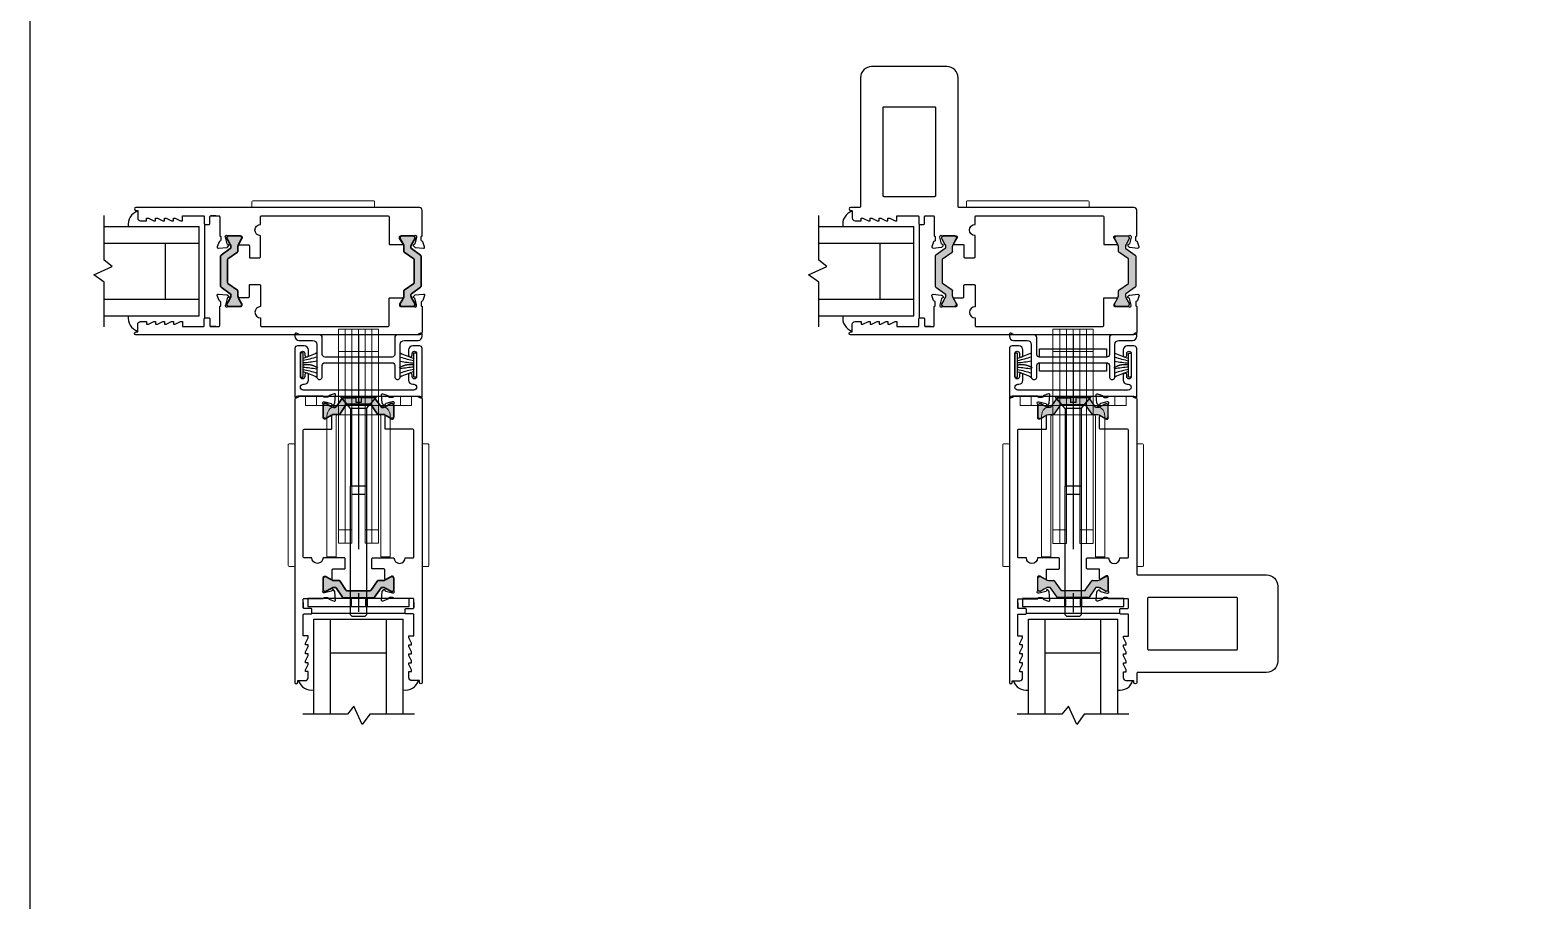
# Model space of a CAD drawing. Extents: x -60 to 43, y -8 to 33.
# Drawn here: x -19.94 to -3.27, y 5.03 to 14.77 of the extents above; entities that cross this region are included whole.
import ezdxf

# ---------------------------------------------------------------- set-up
doc = ezdxf.new("R2010")
doc.units = 0
doc.header["$LTSCALE"] = 0.25
doc.header["$MEASUREMENT"] = 0
doc.layers.get('0').update_dxf_attribs({"linetype": 'CONTINUOUS'})
for name, color, linetype in [('GLASS-VINYL', 7, 'CONTINUOUS'), ('I-STRUT', 7, 'CONTINUOUS'), ('SEAL', 7, 'CONTINUOUS'), ('TRACK', 7, 'CONTINUOUS'), ('VENT', 5, 'CONTINUOUS')]:
    doc.layers.add(name, color=color, linetype=linetype)
doc.layers.add('NO PLOT', color=40, linetype='CONTINUOUS', plot=False)
doc.styles.get("Standard").update_dxf_attribs({"font": 'simplex.shx'})

# ---------------------------------------------------------------- blocks, each defined once
blk = doc.blocks.new('*U63')
for centre, radius, start, end in [((-0.303, 1.135), 1.112, 287.4409, 295.9325), ((-0.19, 1.188), 1.16, 280.9256, 288.7507), ((-0.031, 1.124), 1.102, 273.1709, 281.1969), ((-0.031, -1.124), 1.102, 78.8031, 86.8291), ((-0.19, -1.188), 1.16, 71.2493, 79.0744), ((-0.303, -1.135), 1.112, 64.0675, 72.5591)]:
    blk.add_arc(centre, radius, start, end)
at = {"layer": 'SEAL'}
blk.add_lwpolyline([(0, -0.135), (0, 0.135), (0.03, 0.135), (0.03, -0.135)], close=True, dxfattribs=at)
at = {"layer": 'SEAL', "const_width": 0.015}
blk.add_lwpolyline([(0.03, 0, 0.219791), (0.196, 0.034)], format="xyb", dxfattribs=at)
at = {"flags": 9}
for tag, p in [('MANUFACTURER_PART_#', (0, -0.199)), ('FLEETWOOD_PART_#', (-0.001, -0.249))]:
    blk.add_attdef(tag, p, '', height=0.0312, dxfattribs=at)
blk = doc.blocks.new('3070CR-Archetype-Narrow-Latch_Lead-Stile')
h = blk.add_hatch(color=7)
h.dxf.hatch_style = 1
h.paths.add_polyline_path([(0.364, 0.131, -0.244698), (0.367, 0.137), (0.473, 0.211, 0.244698), (0.478, 0.221), (0.478, 0.276, -0.131652), (0.485, 0.299), (0.498, 0.323), (0.52, 0.362, 0.131652), (0.522, 0.366), (0.522, 0.378, 0.414214), (0.506, 0.394), (0.372, 0.394, 0.414214), (0.356, 0.378), (0.356, 0.366, 0.131652), (0.357, 0.362), (0.38, 0.323), (0.393, 0.299, -0.131652), (0.399, 0.276), (0.399, 0.262, -0.244698), (0.394, 0.252), (0.29, 0.179, 0.244698), (0.285, 0.17), (0.285, -0.17, 0.244698), (0.29, -0.179), (0.394, -0.252, -0.103471), (0.398, -0.256, -0.13774), (0.399, -0.262), (0.399, -0.276, -0.131652), (0.393, -0.299), (0.357, -0.362, 0.131652), (0.356, -0.366), (0.356, -0.378, 0.414214), (0.372, -0.394), (0.506, -0.394, 0.414214), (0.522, -0.378), (0.522, -0.366, 0.137872), (0.52, -0.361), (0.52, -0.361), (0.485, -0.299, -0.131652), (0.478, -0.276), (0.478, -0.221, 0.244698), (0.473, -0.211), (0.367, -0.137, -0.244698), (0.364, -0.131)])
h = blk.add_hatch(color=7)
h.dxf.hatch_style = 1
h.paths.add_polyline_path([(2.53, 0.17, 0.244698), (2.525, 0.179), (2.421, 0.252, -0.244698), (2.416, 0.262), (2.416, 0.276, -0.131652), (2.422, 0.299), (2.436, 0.323), (2.458, 0.362, 0.131652), (2.459, 0.366), (2.459, 0.378, 0.414214), (2.444, 0.394), (2.31, 0.394, 0.414214), (2.294, 0.378), (2.294, 0.366, 0.131652), (2.295, 0.362), (2.318, 0.323), (2.331, 0.299, -0.131652), (2.337, 0.276), (2.337, 0.221, 0.244698), (2.342, 0.211), (2.448, 0.137, -0.244698), (2.452, 0.131), (2.452, -0.131, -0.244698), (2.448, -0.137), (2.342, -0.211, 0.244698), (2.337, -0.221), (2.337, -0.276, -0.131652), (2.331, -0.299), (2.295, -0.362, 0.131652), (2.294, -0.366), (2.294, -0.378, 0.414214), (2.31, -0.394), (2.444, -0.394, 0.414214), (2.459, -0.378), (2.459, -0.366, 0.131652), (2.458, -0.362), (2.422, -0.299, -0.131652), (2.416, -0.276), (2.416, -0.262, -0.13774), (2.418, -0.256, -0.103471), (2.421, -0.252), (2.525, -0.179, 0.244698), (2.53, -0.17)])
at = {"color": 7, "linetype": 'Continuous', "lineweight": 15}
for p, q in [((0.806, 0.778), (0.806, 0.723)), ((0.931, 0.788), (0.816, 0.788)), ((2.056, 0.788), (0.931, 0.788)), ((2.171, 0.788), (2.056, 0.788)), ((2.181, 0.778), (2.181, 0.723)), ((0.273, 0.594), (0.378, 0.594)), ((0.273, 0.469), (0.273, 0.594)), ((0.378, 0.594), (0.378, 0.469)), ((0.378, 0.469), (0.273, 0.469)), ((0.273, -0.469), (0.273, 0.469)), ((0.378, -0.469), (0.378, 0.469)), ((2.073, 0.355), (0.497, 0.355)), ((2.073, 0.25), (2.073, 0.355)), ((-0.479, 0.225), (-0.479, -0.225)), ((-0.479, 0.225), (1.921, 0.225)), ((-0.229, -0.225), (-0.229, 0.225)), ((0.483, -0.237), (0.483, 0.236)), ((0.497, 0.25), (2.073, 0.25)), ((2.059, 0.25), (1.659, 0.25)), ((1.771, 0.225), (1.771, 0.075)), ((1.921, 0.225), (1.921, 0.075)), ((1.921, 0.15), (-0.479, 0.15)), ((1.921, 0.075), (-0.479, 0.075)), ((1.369, 0), (-0.479, 0)), ((-0.479, -0.075), (1.921, -0.075)), ((-0.479, -0.15), (1.921, -0.15)), ((1.771, -0.075), (1.771, -0.225)), ((1.921, -0.075), (1.921, -0.225)), ((1.921, -0.225), (-0.479, -0.225)), ((2.073, -0.25), (0.497, -0.25)), ((2.059, -0.25), (1.659, -0.25)), ((2.073, -0.25), (2.073, -0.355)), ((0.273, -0.469), (0.378, -0.469)), ((0.273, -0.594), (0.273, -0.469)), ((0.378, -0.469), (0.378, -0.594)), ((0.497, -0.355), (2.073, -0.355)), ((0.378, -0.594), (0.273, -0.594)), ((0.806, -0.778), (0.806, -0.723)), ((0.931, -0.788), (0.816, -0.788)), ((2.056, -0.788), (0.931, -0.788)), ((2.171, -0.788), (2.056, -0.788)), ((2.181, -0.778), (2.181, -0.723))]:
    blk.add_line(p, q, dxfattribs=at)
at = {"ltscale": 0.5}
for p, q in [((0.366, 0.125), (0.273, 0.205)), ((2.54, 0.095), (2.63, 0.095)), ((2.555, 0.08), (2.54, 0.095)), ((2.615, 0.08), (2.555, 0.08)), ((2.615, 0.08), (2.63, 0.095)), ((0.273, -0.206), (0.366, -0.125)), ((2.54, -0.095), (2.555, -0.08)), ((2.54, -0.095), (2.63, -0.095)), ((2.555, -0.08), (2.615, -0.08)), ((2.63, -0.095), (2.615, -0.08))]:
    blk.add_line(p, q, dxfattribs=at)
for p, q in [((0.412, 0.089), (0.291, 0.192)), ((0.291, 0.192), (0.291, 0.03)), ((0.291, 0.03), (0.344, 0.03)), ((0.344, -0.03), (0.344, 0.03)), ((0.412, 0.089), (1.282, 0.089)), ((0.412, -0.089), (0.412, 0.089)), ((1.369, 0.075), (1.369, -0.075)), ((-0.414, 0), (0.273, 0)), ((0.019, 0), (1.985, 0)), ((0.291, -0.193), (0.291, -0.03)), ((0.291, -0.03), (0.344, -0.03)), ((0.412, -0.089), (0.291, -0.193)), ((0.412, -0.089), (1.282, -0.089))]:
    blk.add_line(p, q)
at = {"ltscale": 0.3}
blk.add_line((2.48, 0), (2.69, 0), dxfattribs=at)
at = {"color": 5}
for points in [[(2.583, 0.62), (2.64, 0.62), (2.55, 0.62, 0.414214), (2.54, 0.61), (2.54, 0.394, 0.414214), (2.529, 0.382), (2.529, 0.346, 0.359508), (2.538, 0.335, -0.263725), (2.547, 0.327), (2.567, 0.272, -0.548619), (2.555, 0.256), (2.462, 0.264, -0.176327), (2.455, 0.268), (2.44, 0.282, -0.57735), (2.444, 0.295), (2.448, 0.296, 0.267949), (2.457, 0.305), (2.477, 0.38, 0.065543), (2.477, 0.383), (2.477, 0.39, 0.6885), (2.457, 0.398, -0.213422), (2.448, 0.394), (2.302, 0.394, 0.414214), (2.29, 0.382), (2.29, 0.373, 0.137872), (2.292, 0.367), (2.325, 0.307, -0.585524), (2.319, 0.295), (2.218, 0.295, 0.414214), (2.208, 0.285), (2.208, 0.16, -0.414214), (2.198, 0.15), (2.093, 0.15, -0.414214), (2.083, 0.16), (2.083, 0.397, 1), (2.083, 0.522), (2.083, 0.61, 0.414214), (2.073, 0.62), (0.653, 0.62, 0.406968), (0.643, 0.609), (0.643, 0.307, -0.414214), (0.633, 0.297), (0.498, 0.297, -0.585524), (0.491, 0.309), (0.527, 0.367, 0.137872), (0.529, 0.374), (0.529, 0.382, 0.414214), (0.517, 0.394), (0.365, 0.394, -0.213422), (0.356, 0.398, 0.6885), (0.336, 0.39), (0.336, 0.381, 0.065543), (0.336, 0.378), (0.356, 0.306, 0.267949), (0.364, 0.298), (0.368, 0.297, -0.57735), (0.372, 0.284), (0.358, 0.27, -0.176327), (0.351, 0.266), (0.259, 0.258, -0.548619), (0.247, 0.274), (0.247, 0.274), (0.267, 0.328, -0.263725), (0.276, 0.336, 0.359508), (0.285, 0.347), (0.285, 0.382, 0.414214), (0.273, 0.394), (0.273, 0.681, -0.414214), (0.305, 0.713), (3.478, 0.713, -1), (3.478, 0.681), (3.458, 0.681), (3.458, 0.596, -0.414214), (3.427, 0.565), (3.358, 0.565), (3.358, 0.595), (3.338, 0.595), (3.278, 0.565), (3.258, 0.565), (3.258, 0.595), (3.238, 0.595), (3.178, 0.565), (3.158, 0.565), (3.158, 0.595), (3.138, 0.595), (3.078, 0.565), (3.058, 0.565), (3.058, 0.595), (3.038, 0.595), (2.978, 0.565), (2.958, 0.565), (2.958, 0.62), (2.722, 0.62, 0.414214), (2.712, 0.61), (2.712, 0.533, -0.414214), (2.702, 0.523), (2.66, 0.523, -0.414214), (2.65, 0.533), (2.65, 0.61, 0.414214), (2.64, 0.62)], [(2.583, -0.62), (2.64, -0.62), (2.55, -0.62, -0.414214), (2.54, -0.61), (2.54, -0.394, -0.414214), (2.529, -0.382), (2.529, -0.346, -0.359508), (2.538, -0.335, 0.263725), (2.547, -0.327), (2.567, -0.272, 0.548619), (2.555, -0.256), (2.462, -0.264, 0.176327), (2.455, -0.268), (2.44, -0.282, 0.57735), (2.444, -0.295), (2.448, -0.296, -0.267949), (2.457, -0.305), (2.477, -0.38, -0.065543), (2.477, -0.383), (2.477, -0.39, -0.6885), (2.457, -0.398, 0.213422), (2.448, -0.394), (2.302, -0.394, -0.414214), (2.29, -0.382), (2.29, -0.373, -0.137872), (2.292, -0.367), (2.325, -0.307, 0.585524), (2.319, -0.295), (2.218, -0.295, -0.414214), (2.208, -0.285), (2.208, -0.16, 0.414214), (2.198, -0.15), (2.093, -0.15, 0.414214), (2.083, -0.16), (2.083, -0.397, -1), (2.083, -0.522), (2.083, -0.61, -0.414214), (2.073, -0.62), (0.653, -0.62, -0.406968), (0.643, -0.609), (0.643, -0.307, 0.414214), (0.633, -0.297), (0.498, -0.297, 0.585524), (0.491, -0.309), (0.527, -0.367, -0.137872), (0.529, -0.374), (0.529, -0.382, -0.414214), (0.517, -0.394), (0.365, -0.394, 0.213422), (0.356, -0.398, -0.6885), (0.336, -0.39), (0.336, -0.381, -0.065543), (0.336, -0.378), (0.356, -0.306, -0.267949), (0.364, -0.298), (0.368, -0.297, 0.57735), (0.372, -0.284), (0.358, -0.27, 0.176327), (0.351, -0.266), (0.259, -0.258, 0.548619), (0.247, -0.274), (0.247, -0.274), (0.267, -0.328, 0.263725), (0.276, -0.336, -0.359508), (0.285, -0.347), (0.285, -0.382, -0.414214), (0.273, -0.394), (0.273, -0.681, 0.414214), (0.305, -0.713), (3.478, -0.713, 1), (3.478, -0.681), (3.458, -0.681), (3.458, -0.596, 0.414214), (3.427, -0.565), (3.358, -0.565), (3.358, -0.595), (3.338, -0.595), (3.278, -0.565), (3.258, -0.565), (3.258, -0.595), (3.238, -0.595), (3.178, -0.565), (3.158, -0.565), (3.158, -0.595), (3.138, -0.595), (3.078, -0.565), (3.058, -0.565), (3.058, -0.595), (3.038, -0.595), (2.978, -0.565), (2.958, -0.565), (2.958, -0.62), (2.722, -0.62, -0.414214), (2.712, -0.61), (2.712, -0.533, 0.414214), (2.702, -0.523), (2.66, -0.523, 0.414214), (2.65, -0.533), (2.65, -0.61, -0.414214), (2.64, -0.62)]]:
    blk.add_lwpolyline(points, format="xyb", dxfattribs=at)
for points in [[(2.54, 0.568), (2.63, 0.568), (2.63, -0.568), (2.54, -0.568)], [(2.717, -0.093), (1.282, -0.093), (1.282, 0.093), (2.717, 0.093), (2.735, 0.075), (2.735, -0.075)]]:
    blk.add_lwpolyline(points, close=True)
at = {"color": 7, "lineweight": 30}
for points in [[(0.364, 0.131), (0.364, -0.131, 0.244698), (0.367, -0.137), (0.473, -0.211, -0.244698), (0.478, -0.221), (0.478, -0.276, 0.131652), (0.485, -0.299), (0.52, -0.362, -0.131652), (0.522, -0.366), (0.522, -0.378, -0.414214), (0.506, -0.394), (0.372, -0.394, -0.414214), (0.356, -0.378), (0.356, -0.366, -0.131652), (0.357, -0.362), (0.393, -0.299, 0.131652), (0.399, -0.276), (0.399, -0.262, 0.13774), (0.398, -0.256, 0.103471), (0.394, -0.252), (0.29, -0.179, -0.244698), (0.285, -0.17), (0.285, 0.17, -0.244698), (0.29, 0.179), (0.394, 0.252, 0.244698), (0.399, 0.262), (0.399, 0.276, 0.131652), (0.393, 0.299), (0.38, 0.323), (0.357, 0.362, -0.131652), (0.356, 0.366), (0.356, 0.378, -0.414214), (0.372, 0.394), (0.506, 0.394, -0.414214), (0.522, 0.378), (0.522, 0.366, -0.131652), (0.52, 0.362), (0.498, 0.323), (0.485, 0.299, 0.131652), (0.478, 0.276), (0.478, 0.221, -0.244698), (0.473, 0.211), (0.367, 0.137, 0.244698)], [(2.452, 0.131), (2.452, -0.131, -0.244698), (2.448, -0.137), (2.342, -0.211, 0.244698), (2.337, -0.221), (2.337, -0.276, -0.131652), (2.331, -0.299), (2.295, -0.362, 0.131652), (2.294, -0.366), (2.294, -0.378, 0.414214), (2.31, -0.394), (2.444, -0.394, 0.414214), (2.459, -0.378), (2.459, -0.366, 0.131652), (2.458, -0.362), (2.422, -0.299, -0.131652), (2.416, -0.276), (2.416, -0.262, -0.13774), (2.418, -0.256, -0.103471), (2.421, -0.252), (2.525, -0.179, 0.244698), (2.53, -0.17), (2.53, 0.17, 0.244698), (2.525, 0.179), (2.421, 0.252, -0.244698), (2.416, 0.262), (2.416, 0.276, -0.131652), (2.422, 0.299), (2.436, 0.323), (2.458, 0.362, 0.131652), (2.459, 0.366), (2.459, 0.378, 0.414214), (2.444, 0.394), (2.31, 0.394, 0.414214), (2.294, 0.378), (2.294, 0.366, 0.131652), (2.295, 0.362), (2.318, 0.323), (2.331, 0.299, -0.131652), (2.337, 0.276), (2.337, 0.221, 0.244698), (2.342, 0.211), (2.448, 0.137, -0.244698)]]:
    blk.add_lwpolyline(points, format="xyb", close=True, dxfattribs=at)
at = {"color": 7, "linetype": 'Continuous', "lineweight": 15}
for centre, radius, start, end in [((0.816, 0.778), 0.01, 90, 180), ((0.816, 0.723), 0.01, 180, 270), ((2.171, 0.778), 0.01, 0, 90), ((2.171, 0.723), 0.01, 270, 0), ((0.497, 0.236), 0.118, 90, 180), ((0.497, 0.236), 0.0135, 90, 180), ((0.497, -0.237), 0.119, 180, 270), ((0.497, -0.237), 0.0135, 180, 270), ((0.816, -0.723), 0.01, 90, 180), ((0.816, -0.778), 0.01, 180, 270), ((2.171, -0.723), 0.01, 0, 90), ((2.171, -0.778), 0.01, 270, 0)]:
    blk.add_arc(centre, radius, start, end, dxfattribs=at)
blk = doc.blocks.new('3773-Lead Stile')
h = blk.add_hatch(color=7)
h.dxf.hatch_style = 1
h.paths.add_polyline_path([(0.148, 0.131, -0.244698), (0.152, 0.137), (0.258, 0.211, 0.244698), (0.263, 0.221), (0.263, 0.276, -0.131652), (0.269, 0.299), (0.282, 0.323), (0.305, 0.362, 0.131652), (0.306, 0.366), (0.306, 0.378, 0.414214), (0.29, 0.394), (0.156, 0.394, 0.414214), (0.141, 0.378), (0.141, 0.366, 0.131652), (0.142, 0.362), (0.164, 0.323), (0.178, 0.299, -0.131652), (0.184, 0.276), (0.184, 0.262, -0.244698), (0.179, 0.252), (0.075, 0.179, 0.244698), (0.07, 0.17), (0.07, -0.17, 0.244698), (0.075, -0.179), (0.179, -0.252, -0.103471), (0.182, -0.256, -0.13774), (0.184, -0.262), (0.184, -0.276, -0.131652), (0.178, -0.299), (0.142, -0.362, 0.131652), (0.141, -0.366), (0.141, -0.378, 0.414214), (0.156, -0.394), (0.29, -0.394, 0.414214), (0.306, -0.378), (0.306, -0.366, 0.137872), (0.305, -0.361), (0.305, -0.361), (0.269, -0.299, -0.131652), (0.263, -0.276), (0.263, -0.221, 0.244698), (0.258, -0.211), (0.152, -0.137, -0.244698), (0.148, -0.131)])
h = blk.add_hatch(color=7)
h.dxf.hatch_style = 1
h.paths.add_polyline_path([(2.315, 0.17, 0.244698), (2.31, 0.179), (2.206, 0.252, -0.244698), (2.2, 0.262), (2.2, 0.276, -0.131652), (2.207, 0.299), (2.22, 0.323), (2.243, 0.362, 0.131652), (2.244, 0.366), (2.244, 0.378, 0.414214), (2.228, 0.394), (2.094, 0.394, 0.414214), (2.078, 0.378), (2.078, 0.366, 0.131652), (2.08, 0.362), (2.102, 0.323), (2.115, 0.299, -0.131652), (2.122, 0.276), (2.122, 0.221, 0.244698), (2.127, 0.211), (2.233, 0.137, -0.244698), (2.236, 0.131), (2.236, -0.131, -0.244698), (2.233, -0.137), (2.127, -0.211, 0.244698), (2.122, -0.221), (2.122, -0.276, -0.131652), (2.115, -0.299), (2.08, -0.362, 0.131652), (2.078, -0.366), (2.078, -0.378, 0.414214), (2.094, -0.394), (2.228, -0.394, 0.414214), (2.244, -0.378), (2.244, -0.366, 0.131652), (2.243, -0.362), (2.207, -0.299, -0.131652), (2.2, -0.276), (2.2, -0.262, -0.13774), (2.202, -0.256, -0.103471), (2.206, -0.252), (2.31, -0.179, 0.244698), (2.315, -0.17)])
for points in [[(2.367, 0.62), (2.425, 0.62), (2.335, 0.62, 0.414214), (2.325, 0.61), (2.325, 0.394, 0.414214), (2.313, 0.382), (2.313, 0.346, 0.359508), (2.323, 0.335, -0.263725), (2.331, 0.327), (2.352, 0.272, -0.548619), (2.339, 0.256), (2.246, 0.264, -0.176327), (2.239, 0.268), (2.225, 0.282, -0.57735), (2.228, 0.295), (2.233, 0.296, 0.267949), (2.241, 0.305), (2.261, 0.38, 0.065543), (2.262, 0.383), (2.262, 0.39, 0.6885), (2.241, 0.398, -0.213422), (2.232, 0.394), (2.086, 0.394, 0.414214), (2.075, 0.382), (2.075, 0.373, 0.137872), (2.076, 0.367), (2.11, 0.307, -0.585524), (2.103, 0.295), (2.003, 0.295, 0.414214), (1.993, 0.285), (1.993, 0.16, -0.414214), (1.983, 0.15), (1.878, 0.15, -0.414214), (1.868, 0.16), (1.868, 0.397, 1), (1.868, 0.522), (1.868, 0.61, 0.414214), (1.858, 0.62), (0.438, 0.62, 0.406968), (0.428, 0.609), (0.428, 0.307, -0.414214), (0.418, 0.297), (0.282, 0.297, -0.585524), (0.276, 0.309), (0.312, 0.367, 0.137872), (0.313, 0.374), (0.313, 0.382, 0.414214), (0.302, 0.394), (0.149, 0.394, -0.213422), (0.141, 0.398, 0.6885), (0.12, 0.39), (0.12, 0.381, 0.065543), (0.121, 0.378), (0.14, 0.306, 0.267949), (0.148, 0.298), (0.153, 0.297, -0.57735), (0.156, 0.284), (0.142, 0.27, -0.176327), (0.135, 0.266), (0.043, 0.258, -0.548619), (0.031, 0.274), (0.031, 0.274), (0.051, 0.328, -0.263725), (0.06, 0.336, 0.359508), (0.069, 0.347), (0.069, 0.382, 0.414214), (0.058, 0.394), (0.058, 0.681, -0.414214), (0.089, 0.713), (3.263, 0.713, -1), (3.263, 0.681), (3.243, 0.681), (3.243, 0.596, -0.414214), (3.212, 0.565), (3.143, 0.565), (3.143, 0.595), (3.123, 0.595), (3.063, 0.565), (3.043, 0.565), (3.043, 0.595), (3.023, 0.595), (2.963, 0.565), (2.943, 0.565), (2.943, 0.595), (2.923, 0.595), (2.863, 0.565), (2.843, 0.565), (2.843, 0.595), (2.823, 0.595), (2.763, 0.565), (2.743, 0.565), (2.743, 0.62), (2.507, 0.62, 0.414214), (2.497, 0.61), (2.497, 0.533, -0.414214), (2.487, 0.523), (2.445, 0.523, -0.414214), (2.435, 0.533), (2.435, 0.61, 0.414214), (2.425, 0.62)], [(2.367, -0.62), (2.425, -0.62), (2.335, -0.62, -0.414214), (2.325, -0.61), (2.325, -0.394, -0.414214), (2.313, -0.382), (2.313, -0.346, -0.359508), (2.323, -0.335, 0.263725), (2.331, -0.327), (2.352, -0.272, 0.548619), (2.339, -0.256), (2.246, -0.264, 0.176327), (2.239, -0.268), (2.225, -0.282, 0.57735), (2.228, -0.295), (2.233, -0.296, -0.267949), (2.241, -0.305), (2.261, -0.38, -0.065543), (2.262, -0.383), (2.262, -0.39, -0.6885), (2.241, -0.398, 0.213422), (2.232, -0.394), (2.086, -0.394, -0.414214), (2.075, -0.382), (2.075, -0.373, -0.137872), (2.076, -0.367), (2.11, -0.307, 0.585524), (2.103, -0.295), (2.003, -0.295, -0.414214), (1.993, -0.285), (1.993, -0.16, 0.414214), (1.983, -0.15), (1.878, -0.15, 0.414214), (1.868, -0.16), (1.868, -0.397, -1), (1.868, -0.522), (1.868, -0.61, -0.414214), (1.858, -0.62), (0.438, -0.62, -0.406968), (0.428, -0.609), (0.428, -0.307, 0.414214), (0.418, -0.297), (0.282, -0.297, 0.585524), (0.276, -0.309), (0.312, -0.367, -0.137872), (0.313, -0.374), (0.313, -0.382, -0.414214), (0.302, -0.394), (0.149, -0.394, 0.213422), (0.141, -0.398, -0.6885), (0.12, -0.39), (0.12, -0.381, -0.065543), (0.121, -0.378), (0.14, -0.306, -0.267949), (0.148, -0.298), (0.153, -0.297, 0.57735), (0.156, -0.284), (0.142, -0.27, 0.176327), (0.135, -0.266), (0.043, -0.258, 0.548619), (0.031, -0.274), (0.031, -0.274), (0.051, -0.328, 0.263725), (0.06, -0.336, -0.359508), (0.069, -0.347), (0.069, -0.382, -0.414214), (0.058, -0.394), (0.058, -0.681, 0.414214), (0.089, -0.713), (3.263, -0.713, 1), (3.263, -0.681), (3.243, -0.681), (3.243, -0.596, 0.414214), (3.212, -0.565), (3.143, -0.565), (3.143, -0.595), (3.123, -0.595), (3.063, -0.565), (3.043, -0.565), (3.043, -0.595), (3.023, -0.595), (2.963, -0.565), (2.943, -0.565), (2.943, -0.595), (2.923, -0.595), (2.863, -0.565), (2.843, -0.565), (2.843, -0.595), (2.823, -0.595), (2.763, -0.565), (2.743, -0.565), (2.743, -0.62), (2.507, -0.62, -0.414214), (2.497, -0.61), (2.497, -0.533, 0.414214), (2.487, -0.523), (2.445, -0.523, 0.414214), (2.435, -0.533), (2.435, -0.61, -0.414214), (2.425, -0.62)]]:
    blk.add_lwpolyline(points, format="xyb")
at = {"color": 7, "lineweight": 30}
for points in [[(0.148, 0.131), (0.148, -0.131, 0.244698), (0.152, -0.137), (0.258, -0.211, -0.244698), (0.263, -0.221), (0.263, -0.276, 0.131652), (0.269, -0.299), (0.305, -0.362, -0.131652), (0.306, -0.366), (0.306, -0.378, -0.414214), (0.29, -0.394), (0.156, -0.394, -0.414214), (0.141, -0.378), (0.141, -0.366, -0.131652), (0.142, -0.362), (0.178, -0.299, 0.131652), (0.184, -0.276), (0.184, -0.262, 0.13774), (0.182, -0.256, 0.103471), (0.179, -0.252), (0.075, -0.179, -0.244698), (0.07, -0.17), (0.07, 0.17, -0.244698), (0.075, 0.179), (0.179, 0.252, 0.244698), (0.184, 0.262), (0.184, 0.276, 0.131652), (0.178, 0.299), (0.164, 0.323), (0.142, 0.362, -0.131652), (0.141, 0.366), (0.141, 0.378, -0.414214), (0.156, 0.394), (0.29, 0.394, -0.414214), (0.306, 0.378), (0.306, 0.366, -0.131652), (0.305, 0.362), (0.282, 0.323), (0.269, 0.299, 0.131652), (0.263, 0.276), (0.263, 0.221, -0.244698), (0.258, 0.211), (0.152, 0.137, 0.244698)], [(2.236, 0.131), (2.236, -0.131, -0.244698), (2.233, -0.137), (2.127, -0.211, 0.244698), (2.122, -0.221), (2.122, -0.276, -0.131652), (2.115, -0.299), (2.08, -0.362, 0.131652), (2.078, -0.366), (2.078, -0.378, 0.414214), (2.094, -0.394), (2.228, -0.394, 0.414214), (2.244, -0.378), (2.244, -0.366, 0.131652), (2.243, -0.362), (2.207, -0.299, -0.131652), (2.2, -0.276), (2.2, -0.262, -0.13774), (2.202, -0.256, -0.103471), (2.206, -0.252), (2.31, -0.179, 0.244698), (2.315, -0.17), (2.315, 0.17, 0.244698), (2.31, 0.179), (2.206, 0.252, -0.244698), (2.2, 0.262), (2.2, 0.276, -0.131652), (2.207, 0.299), (2.22, 0.323), (2.243, 0.362, 0.131652), (2.244, 0.366), (2.244, 0.378, 0.414214), (2.228, 0.394), (2.094, 0.394, 0.414214), (2.078, 0.378), (2.078, 0.366, 0.131652), (2.08, 0.362), (2.102, 0.323), (2.115, 0.299, -0.131652), (2.122, 0.276), (2.122, 0.221, 0.244698), (2.127, 0.211), (2.233, 0.137, -0.244698)]]:
    blk.add_lwpolyline(points, format="xyb", close=True, dxfattribs=at)
blk = doc.blocks.new('Yoke Strike Plate')
for points in [[(-0.094, -0.375), (-0.094, 0.375), (0, 0.375), (0, -0.375)], [(0.062, -0.375), (0.062, 0.375), (0.156, 0.375), (0.156, -0.375)]]:
    blk.add_lwpolyline(points, close=True)
blk = doc.blocks.new('24889_20mmX6mm_Std_I-Strut')
at = {"layer": 'I-STRUT'}
h = blk.add_hatch(color=256, dxfattribs=at)
h.dxf.hatch_style = 1
h.paths.add_polyline_path([(0.252, 0.109, -0.103471), (0.256, 0.112, -0.13774), (0.262, 0.114), (0.276, 0.114, -0.131652), (0.299, 0.108), (0.362, 0.072, 0.131652), (0.366, 0.071), (0.378, 0.071, 0.414214), (0.394, 0.087), (0.394, 0.22, 0.414214), (0.378, 0.236), (0.366, 0.236, 0.131652), (0.362, 0.235), (0.299, 0.199, -0.131652), (0.276, 0.193), (0.221, 0.193, 0.244698), (0.211, 0.188), (0.137, 0.082, -0.244698), (0.131, 0.079), (-0.131, 0.079, -0.244698), (-0.137, 0.082), (-0.211, 0.188, 0.244698), (-0.221, 0.193), (-0.276, 0.193, -0.131652), (-0.299, 0.199), (-0.323, 0.213), (-0.362, 0.235, 0.131652), (-0.366, 0.236), (-0.378, 0.236, 0.414214), (-0.394, 0.22), (-0.394, 0.087, 0.414214), (-0.378, 0.071), (-0.366, 0.071, 0.131652), (-0.362, 0.072), (-0.323, 0.094), (-0.299, 0.108, -0.131652), (-0.276, 0.114), (-0.262, 0.114, -0.244698), (-0.252, 0.109), (-0.179, 0.005, 0.244698), (-0.17, 0), (0.17, 0, 0.244698), (0.179, 0.005)])
for p, q in [((-0.394, 0.087), (-0.394, 0.22)), ((-0.378, 0.236), (-0.366, 0.236)), ((-0.362, 0.235), (-0.323, 0.213)), ((-0.323, 0.213), (-0.299, 0.199)), ((-0.276, 0.193), (-0.221, 0.193)), ((-0.211, 0.188), (-0.137, 0.082)), ((0.137, 0.082), (0.211, 0.188)), ((0.221, 0.193), (0.276, 0.193)), ((0.299, 0.199), (0.362, 0.235)), ((0.366, 0.236), (0.378, 0.236)), ((0.394, 0.22), (0.394, 0.087)), ((-0.366, 0.071), (-0.378, 0.071)), ((-0.323, 0.094), (-0.362, 0.072)), ((-0.299, 0.108), (-0.323, 0.094)), ((-0.262, 0.114), (-0.276, 0.114)), ((-0.179, 0.005), (-0.252, 0.109)), ((0.17, 0), (-0.17, 0)), ((-0.131, 0.079), (0.131, 0.079)), ((0.252, 0.109), (0.179, 0.005)), ((0.276, 0.114), (0.262, 0.114)), ((0.362, 0.072), (0.299, 0.108)), ((0.378, 0.071), (0.366, 0.071))]:
    blk.add_line(p, q, dxfattribs=at)
for centre, radius, start, end in [((-0.378, 0.22), 0.0157, 90, 180), ((-0.366, 0.228), 0.00827, 60, 90), ((-0.276, 0.24), 0.0472, 240, 270), ((-0.221, 0.181), 0.0118, 35, 90), ((0.221, 0.181), 0.0118, 90, 145), ((0.276, 0.24), 0.0472, 270, 300), ((0.366, 0.228), 0.00827, 90, 120), ((0.378, 0.22), 0.0157, 360, 90), ((-0.378, 0.087), 0.0157, 180, 270), ((-0.366, 0.079), 0.00827, 270, 300), ((-0.276, 0.067), 0.0472, 90, 120), ((-0.262, 0.102), 0.0118, 35, 90), ((-0.17, 0.012), 0.0118, 215, 270), ((-0.131, 0.087), 0.00787, 215, 270), ((0.131, 0.087), 0.00787, 270, 325), ((0.17, 0.012), 0.0118, 270, 325), ((0.262, 0.102), 0.0118, 121.3703, 145), ((0.262, 0.102), 0.0118, 90, 121.3703), ((0.276, 0.067), 0.0472, 60, 90), ((0.366, 0.079), 0.00827, 240, 270), ((0.378, 0.087), 0.0157, 270, 360)]:
    blk.add_arc(centre, radius, start, end, dxfattribs=at)
blk = doc.blocks.new('3779-1_HP-T_Archetype_Narrow_Lock_Stile_Component-1')
for points in [[(2.968, -1.753, 0.414214), (3.093, -1.628), (3.093, -0.185, -0.414214), (3.103, -0.175), (3.205, -0.175, 1), (3.205, -0.143), (3.195, -0.143, -0.414214), (3.185, -0.133), (3.185, -0.058, 0.414214), (3.154, -0.027), (3.085, -0.027), (3.085, -0.057), (3.065, -0.057), (3.005, -0.027), (2.985, -0.027), (2.985, -0.057), (2.965, -0.057), (2.905, -0.027), (2.885, -0.027), (2.885, -0.057), (2.865, -0.057), (2.805, -0.027), (2.785, -0.027), (2.785, -0.057), (2.765, -0.057), (2.705, -0.027), (2.685, -0.027), (2.685, -0.082), (2.449, -0.082, -0.414214), (2.439, -0.072), (2.439, 0.005, 0.414214), (2.429, 0.015), (2.387, 0.015, 0.414214), (2.377, 0.005), (2.377, -0.072, -0.414214), (2.367, -0.082), (2.277, -0.082, -0.414214), (2.267, -0.072), (2.267, 0.144, -0.414214), (2.255, 0.155), (2.255, 0.19, -0.359508), (2.265, 0.202, 0.263725), (2.274, 0.209), (2.293, 0.264), (2.293, 0.264, 0.548619), (2.281, 0.279), (2.19, 0.271, 0.176327), (2.183, 0.268), (2.169, 0.254, 0.57735), (2.172, 0.241), (2.176, 0.24, -0.267949), (2.185, 0.232), (2.204, 0.159, -0.065543), (2.204, 0.156), (2.204, 0.148, -0.6885), (2.184, 0.14, 0.213422), (2.175, 0.144), (2.023, 0.144, -0.414214), (2.011, 0.155), (2.011, 0.164, -0.137872), (2.013, 0.17), (2.049, 0.229, 0.585524), (2.042, 0.241), (1.94, 0.241, -0.414214), (1.935, 0.246), (1.935, 0.377, 0.414214), (1.925, 0.387), (1.82, 0.387, 0.414214), (1.81, 0.377), (1.81, 0.14, -1), (1.81, 0.015), (1.81, -0.072, -0.414214), (1.8, -0.082), (0.38, -0.082, -0.406968), (0.37, -0.072), (0.37, 0.231, 0.414214), (0.36, 0.241), (0.225, 0.241, 0.585524), (0.218, 0.229), (0.254, 0.17, -0.137872), (0.256, 0.164), (0.256, 0.155, -0.414214), (0.244, 0.144), (0.092, 0.144, 0.213422), (0.083, 0.14, -0.6885), (0.063, 0.148), (0.063, 0.156, -0.065543), (0.063, 0.159), (0.082, 0.232, -0.267949), (0.091, 0.24), (0.095, 0.241, 0.57735), (0.098, 0.254), (0.084, 0.268, 0.176327), (0.077, 0.271), (-0.014, 0.279, 0.548619), (-0.026, 0.264), (-0.026, 0.264), (-0.007, 0.209, 0.263725), (0.002, 0.202, -0.359508), (0.012, 0.19), (0.012, 0.155, -0.414214), (0, 0.144), (0, -0.144, 0.414214), (0.031, -0.175), (1.99, -0.175, -0.414214), (2, -0.185), (2, -1.628, 0.414214), (2.125, -1.753)], [(2.25, -0.31), (2.25, -1.29, 0.414214), (2.26, -1.3), (2.833, -1.3, 0.414214), (2.843, -1.29), (2.843, -0.31, 0.414214), (2.833, -0.3), (2.26, -0.3, 0.414214)]]:
    blk.add_lwpolyline(points, format="xyb", close=True)
blk = doc.blocks.new('3773-1_Lock_Stile_Component-1')
blk.add_lwpolyline([(2.309, 0.082), (2.367, 0.082), (2.277, 0.082, 0.414214), (2.267, 0.072), (2.267, -0.144, 0.414214), (2.255, -0.155), (2.255, -0.19, 0.359508), (2.265, -0.202, -0.263725), (2.274, -0.209), (2.293, -0.264), (2.293, -0.264, -0.548619), (2.281, -0.279), (2.19, -0.271, -0.176327), (2.183, -0.268), (2.169, -0.254, -0.57735), (2.172, -0.241), (2.176, -0.24, 0.267949), (2.185, -0.232), (2.204, -0.159, 0.065543), (2.204, -0.156), (2.204, -0.148, 0.6885), (2.184, -0.14, -0.213422), (2.175, -0.144), (2.023, -0.144, 0.414214), (2.011, -0.155), (2.011, -0.164, 0.137872), (2.013, -0.17), (2.049, -0.229, -0.585524), (2.042, -0.241), (1.945, -0.241, 0.414214), (1.935, -0.251), (1.935, -0.377, -0.414214), (1.925, -0.387), (1.82, -0.387, -0.414214), (1.81, -0.377), (1.81, -0.14, 1), (1.81, -0.015), (1.81, 0.072, 0.414214), (1.8, 0.082), (0.38, 0.082, 0.406968), (0.37, 0.072), (0.37, -0.231, -0.414214), (0.36, -0.241), (0.225, -0.241, -0.585524), (0.218, -0.229), (0.254, -0.17, 0.137872), (0.256, -0.164), (0.256, -0.155, 0.414214), (0.244, -0.144), (0.092, -0.144, -0.213422), (0.083, -0.14, 0.6885), (0.063, -0.148), (0.063, -0.156, 0.065543), (0.063, -0.159), (0.082, -0.232, 0.267949), (0.091, -0.24), (0.095, -0.241, -0.57735), (0.098, -0.254), (0.084, -0.268, -0.176327), (0.077, -0.271), (-0.014, -0.279, -0.548619), (-0.026, -0.264), (-0.026, -0.264), (-0.007, -0.209, -0.263725), (0.002, -0.202, 0.359508), (0.012, -0.19), (0.012, -0.155, 0.414214), (0, -0.144), (0, 0.144, -0.414214), (0.031, 0.175), (3.205, 0.175, -1), (3.205, 0.143), (3.185, 0.143), (3.185, 0.058, -0.414214), (3.154, 0.027), (3.085, 0.027), (3.085, 0.057), (3.065, 0.057), (3.005, 0.027), (2.985, 0.027), (2.985, 0.057), (2.965, 0.057), (2.905, 0.027), (2.885, 0.027), (2.885, 0.057), (2.865, 0.057), (2.805, 0.027), (2.785, 0.027), (2.785, 0.057), (2.765, 0.057), (2.705, 0.027), (2.685, 0.027), (2.685, 0.082), (2.449, 0.082, 0.414214), (2.439, 0.072), (2.439, -0.005, -0.414214), (2.429, -0.015), (2.387, -0.015, -0.414214), (2.377, -0.005), (2.377, 0.072, 0.414214), (2.367, 0.082)], format="xyb")
blk = doc.blocks.new('3780-HP1-T-Archetype_Narrow_Lock_Stile')
for name, p in [('3773-1_Lock_Stile_Component-1', (0.058, 0.538)), ('3779-1_HP-T_Archetype_Narrow_Lock_Stile_Component-1', (0.058, -0.538))]:
    blk.add_blockref(name, p)
at = {"layer": 'I-STRUT', "rotation": 270}
blk.add_blockref('24889_20mmX6mm_Std_I-Strut', (0.07, 0), dxfattribs=at)
at = {"layer": 'I-STRUT', "xscale": -1, "rotation": 90}
blk.add_blockref('24889_20mmX6mm_Std_I-Strut', (2.313, 0), dxfattribs=at)
blk = doc.blocks.new('HP1-T-Archetype-Narrow-Lock-Stile')
at = {"color": 7, "linetype": 'Continuous', "lineweight": 15}
for p, q in [((0.806, 0.778), (0.806, 0.723)), ((0.931, 0.788), (0.816, 0.788)), ((2.056, 0.788), (0.931, 0.788)), ((2.171, 0.788), (2.056, 0.788)), ((2.181, 0.778), (2.181, 0.723)), ((0.273, 0.594), (0.378, 0.594)), ((0.273, 0.469), (0.273, 0.594)), ((0.378, 0.594), (0.378, 0.469)), ((0.378, 0.469), (0.273, 0.469)), ((0.273, -0.469), (0.273, 0.469)), ((0.378, -0.469), (0.378, 0.469)), ((2.073, 0.355), (0.497, 0.355)), ((2.073, 0.25), (2.073, 0.355)), ((-0.479, 0.225), (-0.479, -0.225)), ((-0.479, 0.225), (1.921, 0.225)), ((-0.229, -0.225), (-0.229, 0.225)), ((0.483, -0.237), (0.483, 0.236)), ((0.497, 0.25), (2.073, 0.25)), ((2.059, 0.25), (1.659, 0.25)), ((1.771, 0.225), (1.771, 0.075)), ((1.921, 0.225), (1.921, 0.075)), ((1.921, 0.15), (-0.479, 0.15)), ((1.921, 0.075), (-0.479, 0.075)), ((1.369, 0), (-0.479, 0)), ((-0.479, -0.075), (1.921, -0.075)), ((-0.479, -0.15), (1.921, -0.15)), ((1.771, -0.075), (1.771, -0.225)), ((1.921, -0.075), (1.921, -0.225)), ((1.921, -0.225), (-0.479, -0.225)), ((2.073, -0.25), (0.497, -0.25)), ((2.059, -0.25), (1.659, -0.25)), ((2.073, -0.25), (2.073, -0.355)), ((0.273, -0.469), (0.378, -0.469)), ((0.273, -0.594), (0.273, -0.469)), ((0.378, -0.469), (0.378, -0.594)), ((0.497, -0.355), (2.073, -0.355)), ((0.378, -0.594), (0.273, -0.594)), ((0.806, -0.778), (0.806, -0.723)), ((0.931, -0.788), (0.816, -0.788)), ((2.056, -0.788), (0.931, -0.788)), ((2.171, -0.788), (2.056, -0.788)), ((2.181, -0.778), (2.181, -0.723))]:
    blk.add_line(p, q, dxfattribs=at)
at = {"color": 7, "ltscale": 0.5}
for p, q in [((0.366, 0.125), (0.273, 0.205)), ((2.54, 0.095), (2.63, 0.095)), ((2.555, 0.08), (2.54, 0.095)), ((2.615, 0.08), (2.555, 0.08)), ((2.615, 0.08), (2.63, 0.095)), ((0.273, -0.206), (0.366, -0.125)), ((2.54, -0.095), (2.555, -0.08)), ((2.54, -0.095), (2.63, -0.095)), ((2.555, -0.08), (2.615, -0.08)), ((2.63, -0.095), (2.615, -0.08))]:
    blk.add_line(p, q, dxfattribs=at)
at = {"color": 7}
for p, q in [((0.412, 0.089), (0.291, 0.192)), ((0.291, 0.192), (0.291, 0.03)), ((0.291, 0.03), (0.344, 0.03)), ((0.344, -0.03), (0.344, 0.03)), ((0.412, 0.089), (1.282, 0.089)), ((0.412, -0.089), (0.412, 0.089)), ((1.369, 0.075), (1.369, -0.075)), ((-0.414, 0), (0.273, 0)), ((0.019, 0), (1.985, 0)), ((0.291, -0.193), (0.291, -0.03)), ((0.291, -0.03), (0.344, -0.03)), ((0.412, -0.089), (0.291, -0.193)), ((0.412, -0.089), (1.282, -0.089))]:
    blk.add_line(p, q, dxfattribs=at)
at = {"color": 7, "ltscale": 0.3}
blk.add_line((2.48, 0), (2.69, 0), dxfattribs=at)
blk.add_lwpolyline([(2.54, 0.568), (2.63, 0.568), (2.63, -0.568), (2.54, -0.568)], close=True)
at = {"color": 7}
blk.add_lwpolyline([(2.717, -0.093), (1.282, -0.093), (1.282, 0.093), (2.717, 0.093), (2.735, 0.075), (2.735, -0.075)], close=True, dxfattribs=at)
at = {"color": 7, "linetype": 'Continuous', "lineweight": 15}
for centre, radius, start, end in [((0.816, 0.778), 0.01, 90, 180), ((0.816, 0.723), 0.01, 180, 270), ((2.171, 0.778), 0.01, 0, 90), ((2.171, 0.723), 0.01, 270, 0), ((0.497, 0.236), 0.118, 90, 180), ((0.497, 0.236), 0.0135, 90, 180), ((0.497, -0.237), 0.119, 180, 270), ((0.497, -0.237), 0.0135, 180, 270), ((0.816, -0.723), 0.01, 90, 180), ((0.816, -0.778), 0.01, 180, 270), ((2.171, -0.723), 0.01, 0, 90), ((2.171, -0.778), 0.01, 270, 0)]:
    blk.add_arc(centre, radius, start, end, dxfattribs=at)
blk.add_blockref('3780-HP1-T-Archetype_Narrow_Lock_Stile', (0.216, 0))

msp = doc.modelspace()

# ---------------------------------------------------------------- linework, layer by layer
at = {"color": 7, "linetype": 'Continuous', "lineweight": 15}
msp.add_line((-17.45006, 12.84945), (-17.45006, 12.79445), dxfattribs=at)
for points in [[(-17.44006, 12.85945), (-16.08506, 12.85945)], [(-16.07506, 12.84945), (-16.07506, 12.79445)]]:
    msp.add_lwpolyline(points, dxfattribs=at)
msp.add_lwpolyline([(-9.44006, 12.78445, -0.41421356), (-9.45006, 12.79445), (-9.45006, 12.84945, -0.41421356), (-9.44006, 12.85945), (-8.08506, 12.85945, -0.41421356), (-8.07506, 12.84945), (-8.07506, 12.79445, -0.41421356), (-8.08506, 12.78445)], format="xyb", dxfattribs=at)
at = {"color": 5}
for points in [[(-15.78756, 10.88975), (-15.78756, 11.25075, -0.41421356), (-15.74156, 11.29675), (-15.58856, 11.29675, 0.41421356), (-15.54256, 11.34275), (-15.54256, 11.36375, 0.65093753), (-15.56764, 11.37486, -0.18645156), (-15.60932, 11.35875), (-15.81856, 11.35875, 0.41421356), (-15.84956, 11.32775), (-15.84956, 11.13975, -0.41421356), (-15.88056, 11.10875), (-16.63056, 11.10875, -0.41421356), (-16.66156, 11.13975), (-16.66156, 11.32775, 0.41421356), (-16.69256, 11.35875), (-16.90179, 11.35875, -0.18645156), (-16.94347, 11.37486, 0.65093753), (-16.96856, 11.36375), (-16.96856, 11.34275, 0.41421356), (-16.92256, 11.29675), (-16.76956, 11.29675, -0.41421356), (-16.72356, 11.25075), (-16.72356, 10.88975, 1.00000653), (-16.66156, 10.88975), (-16.66156, 11.01575, -0.41421356), (-16.63056, 11.04675), (-15.88056, 11.04675, -0.41421356), (-15.84956, 11.01575), (-15.84956, 10.88975, 1.00000653)], [(-7.78756, 10.88945), (-7.78756, 11.25045, -0.41421356), (-7.74156, 11.29645), (-7.58856, 11.29645, 0.41421356), (-7.54256, 11.34245), (-7.54256, 11.36345, 0.65093753), (-7.56764, 11.37456, -0.18645156), (-7.60932, 11.35845), (-7.81856, 11.35845, 0.41421356), (-7.84956, 11.32745), (-7.84956, 11.13945, -0.41421356), (-7.88056, 11.10845), (-8.63056, 11.10845, -0.41421356), (-8.66156, 11.13945), (-8.66156, 11.32745, 0.41421356), (-8.69256, 11.35845), (-8.90179, 11.35845, -0.18645156), (-8.94347, 11.37456, 0.65093753), (-8.96856, 11.36345), (-8.96856, 11.34245, 0.41421356), (-8.92256, 11.29645), (-8.76956, 11.29645, -0.41421356), (-8.72356, 11.25045), (-8.72356, 10.88945, 1.00000653), (-8.66156, 10.88945), (-8.66156, 11.01545, -0.41421356), (-8.63056, 11.04645), (-7.88056, 11.04645, -0.41421356), (-7.84956, 11.01545), (-7.84956, 10.88945, 1.00000653)]]:
    msp.add_lwpolyline(points, format="xyb", close=True, dxfattribs=at)
for points in [[(-16.90656, 10.89025), (-16.90656, 11.15025, -1), (-16.85656, 11.15025), (-16.85656, 11.13025, 1.00000878), (-16.81656, 11.13025), (-16.81656, 11.18925, 0.41421356), (-16.86256, 11.23525), (-16.93756, 11.23525, 0.41421356), (-16.96856, 11.20425), (-16.96856, 10.66625, 0.65093753), (-16.94347, 10.65515, -0.18645156), (-16.90179, 10.67125), (-16.25556, 10.67125), (-15.60932, 10.67125, -0.18645156), (-15.56764, 10.65515, 0.65093753), (-15.54256, 10.66625), (-15.54256, 11.20425, 0.41421356), (-15.57356, 11.23525), (-15.64856, 11.23525, 0.41421356), (-15.69456, 11.18925), (-15.69456, 11.13025, 1.00000878), (-15.65456, 11.13025), (-15.65456, 11.15025, -1), (-15.60456, 11.15025), (-15.60456, 10.89025, -1), (-15.65456, 10.89025), (-15.65456, 10.91025, 1.00000878), (-15.69456, 10.91025), (-15.69456, 10.85125, 0.41421356), (-15.64856, 10.80525), (-15.63756, 10.80525, -1), (-15.63756, 10.73925), (-16.87356, 10.73925, -1), (-16.87356, 10.80525), (-16.86256, 10.80525, 0.41421356), (-16.81656, 10.85125), (-16.81656, 10.91025, 1.00000878), (-16.85656, 10.91025), (-16.85656, 10.89025, -1), (-16.90656, 10.89025)], [(-8.90656, 10.88995), (-8.90656, 11.14995, -1), (-8.85656, 11.14995), (-8.85656, 11.12995, 1.00000878), (-8.81656, 11.12995), (-8.81656, 11.18895, 0.41421356), (-8.86256, 11.23495), (-8.93756, 11.23495, 0.41421356), (-8.96856, 11.20395), (-8.96856, 10.66595, 0.65093753), (-8.94347, 10.65485, -0.18645156), (-8.90179, 10.67095), (-8.25556, 10.67095), (-7.60932, 10.67095, -0.18645156), (-7.56764, 10.65485, 0.65093753), (-7.54256, 10.66595), (-7.54256, 11.20395, 0.41421356), (-7.57356, 11.23495), (-7.64856, 11.23495, 0.41421356), (-7.69456, 11.18895), (-7.69456, 11.12995, 1.00000878), (-7.65456, 11.12995), (-7.65456, 11.14995, -1), (-7.60456, 11.14995), (-7.60456, 10.88995, -1), (-7.65456, 10.88995), (-7.65456, 10.90995, 1.00000878), (-7.69456, 10.90995), (-7.69456, 10.85095, 0.41421356), (-7.64856, 10.80495), (-7.63756, 10.80495, -1), (-7.63756, 10.73895), (-8.87356, 10.73895, -1), (-8.87356, 10.80495), (-8.86256, 10.80495, 0.41421356), (-8.81656, 10.85095), (-8.81656, 10.90995, 1.00000878), (-8.85656, 10.90995), (-8.85656, 10.88995, -1), (-8.90656, 10.88995)]]:
    msp.add_lwpolyline(points, format="xyb", dxfattribs=at)
at = {"color": 7, "linetype": 'Continuous', "lineweight": 15}
for centre, start, end in [((-17.44006, 12.84945), 90, 180), ((-16.08506, 12.84945), 0, 90), ((-17.44006, 12.79445), 180, 270), ((-16.08506, 12.79445), 270, 0)]:
    msp.add_arc(centre, 0.01, start, end, dxfattribs=at)
at = {"layer": 'GLASS-VINYL'}
for p, q in [((-19.10382, 12.57145), (-18.04006, 12.57145)), ((-18.04006, 11.57145), (-18.04006, 12.57145)), ((-17.97506, 11.54812), (-17.97506, 12.59478)), ((-11.10382, 12.57145), (-10.04006, 12.57145)), ((-10.04006, 11.57145), (-10.04006, 12.57145)), ((-9.97506, 11.54812), (-9.97506, 12.59478)), ((-19.10382, 12.38395), (-18.04006, 12.38395)), ((-18.41506, 11.75895), (-18.41506, 12.38395)), ((-11.10382, 12.38395), (-10.04006, 12.38395)), ((-10.41506, 11.75895), (-10.41506, 12.38395)), ((-19.10382, 11.75895), (-18.04006, 11.75895)), ((-11.10382, 11.75895), (-10.04006, 11.75895)), ((-19.10382, 11.57145), (-18.04006, 11.57145)), ((-11.10382, 11.57145), (-10.04006, 11.57145)), ((-15.73222, 8.23875), (-16.77889, 8.23875)), ((-16.75556, 8.17375), (-15.75556, 8.17375)), ((-16.75556, 7.10998), (-16.75556, 8.17375)), ((-16.56806, 7.10998), (-16.56806, 8.17375)), ((-15.94306, 7.10998), (-15.94306, 8.17375)), ((-15.75556, 7.10998), (-15.75556, 8.17375)), ((-7.73222, 8.23845), (-8.77889, 8.23845)), ((-8.75556, 8.17345), (-7.75556, 8.17345)), ((-8.75556, 7.10968), (-8.75556, 8.17345)), ((-8.56806, 7.10968), (-8.56806, 8.17345)), ((-7.94306, 7.10968), (-7.94306, 8.17345)), ((-7.75556, 7.10968), (-7.75556, 8.17345)), ((-16.56806, 7.79875), (-15.94306, 7.79875)), ((-8.56806, 7.79845), (-7.94306, 7.79845))]:
    msp.add_line(p, q, dxfattribs=at)
for points in [[(-19.10382, 11.44645), (-19.10382, 11.94645), (-19.21806, 12.03072), (-19.01418, 12.12218), (-19.10382, 12.19645), (-19.10382, 12.69645)], [(-11.10382, 11.44645), (-11.10382, 11.94645), (-11.21806, 12.03072), (-11.01418, 12.12218), (-11.10382, 12.19645), (-11.10382, 12.69645)], [(-15.63056, 7.10998), (-16.13056, 7.10998), (-16.21482, 6.99575), (-16.30628, 7.19963), (-16.38056, 7.10998), (-16.88056, 7.10998)], [(-7.63056, 7.10968), (-8.13056, 7.10968), (-8.21482, 6.99545), (-8.30628, 7.19933), (-8.38056, 7.10968), (-8.88056, 7.10968)]]:
    msp.add_lwpolyline(points, dxfattribs=at)
for centre, start, end in [((-18.68199, 12.59598), 107.354231, 189.24028), ((-10.68199, 12.59598), 107.354231, 189.24028), ((-18.68199, 11.54692), 170.75972, 252.645769), ((-10.68199, 11.54692), 170.75972, 252.645769), ((-16.78009, 7.53182), 197.354231, 279.24028), ((-15.73103, 7.53182), 260.75972, 342.645769), ((-8.78009, 7.53152), 197.354231, 279.24028), ((-7.73103, 7.53152), 260.75972, 342.645769)]:
    msp.add_arc(centre, 0.15276, start, end, dxfattribs=at)
at = {"layer": 'NO PLOT'}
msp.add_lwpolyline([(9.81584, 33.43224), (-19.93616, 33.43224), (-19.93616, -7.81576), (9.81584, -7.81576)], close=True, dxfattribs=at)

# ---------------------------------------------------------------- block references
at = {"layer": 'SEAL', "xscale": -1, "rotation": 180}
for p in [(-16.90656, 11.02025), (-8.90656, 11.01995)]:
    msp.add_blockref('*U63', p, dxfattribs=at)
at = {"layer": 'SEAL', "rotation": 180}
for p in [(-15.60456, 11.02025), (-7.60456, 11.01995)]:
    msp.add_blockref('*U63', p, dxfattribs=at)
at = {"layer": 'TRACK', "xscale": -1, "rotation": 90}
msp.add_blockref('3070CR-Archetype-Narrow-Latch_Lead-Stile', (-16.25556, 10.94464), dxfattribs=at)
at = {"layer": 'TRACK', "rotation": 90}
msp.add_blockref('Yoke Strike Plate', (-8.25556, 11.04645), dxfattribs=at)
at = {"layer": 'VENT', "rotation": 180}
for name, p in [('3780-HP1-T-Archetype_Narrow_Lock_Stile', (-7.48477, 12.07145)), ('3773-Lead Stile', (-15.4848, 12.07145))]:
    msp.add_blockref(name, p, dxfattribs=at)
at = {"layer": 'VENT', "xscale": -1, "rotation": 90}
msp.add_blockref('HP1-T-Archetype-Narrow-Lock-Stile', (-8.25556, 10.94434), dxfattribs=at)

doc.saveas('drawing.dxf')
